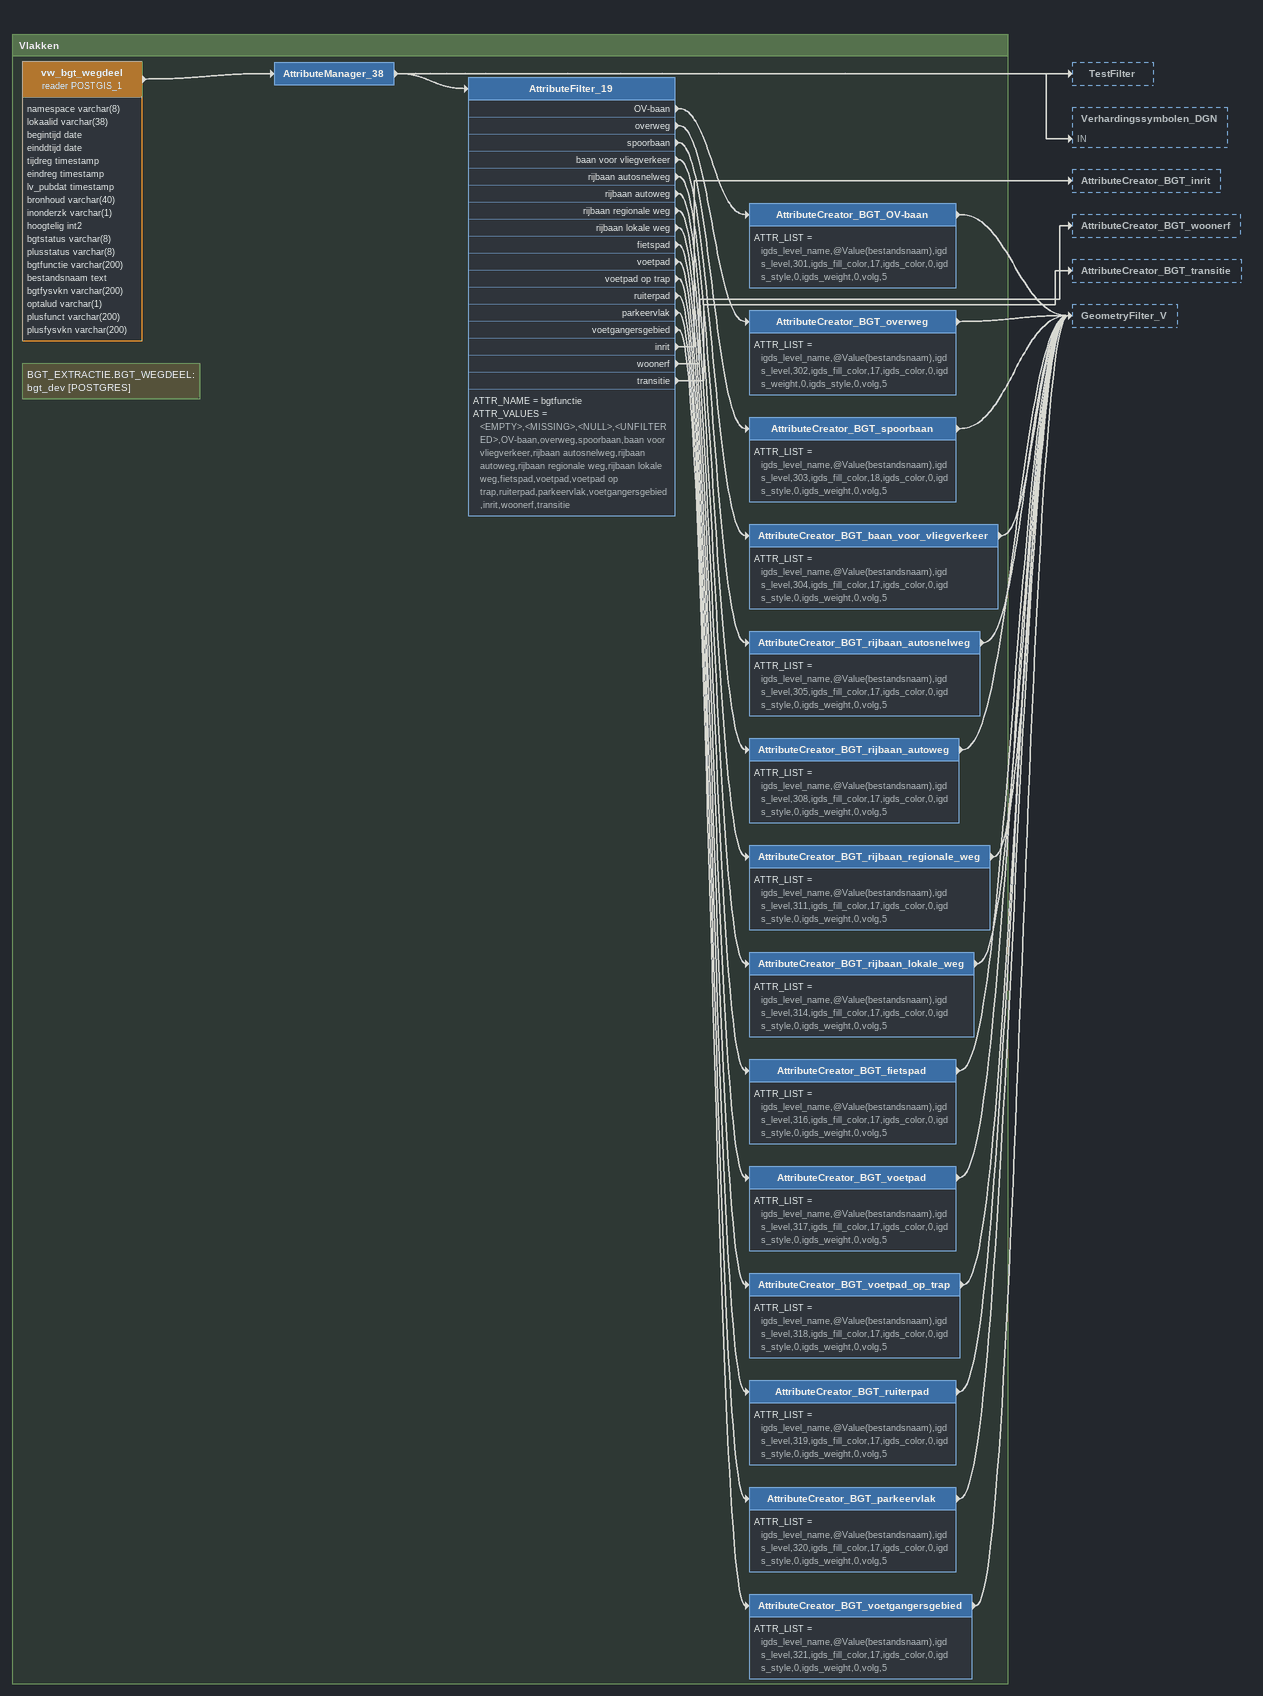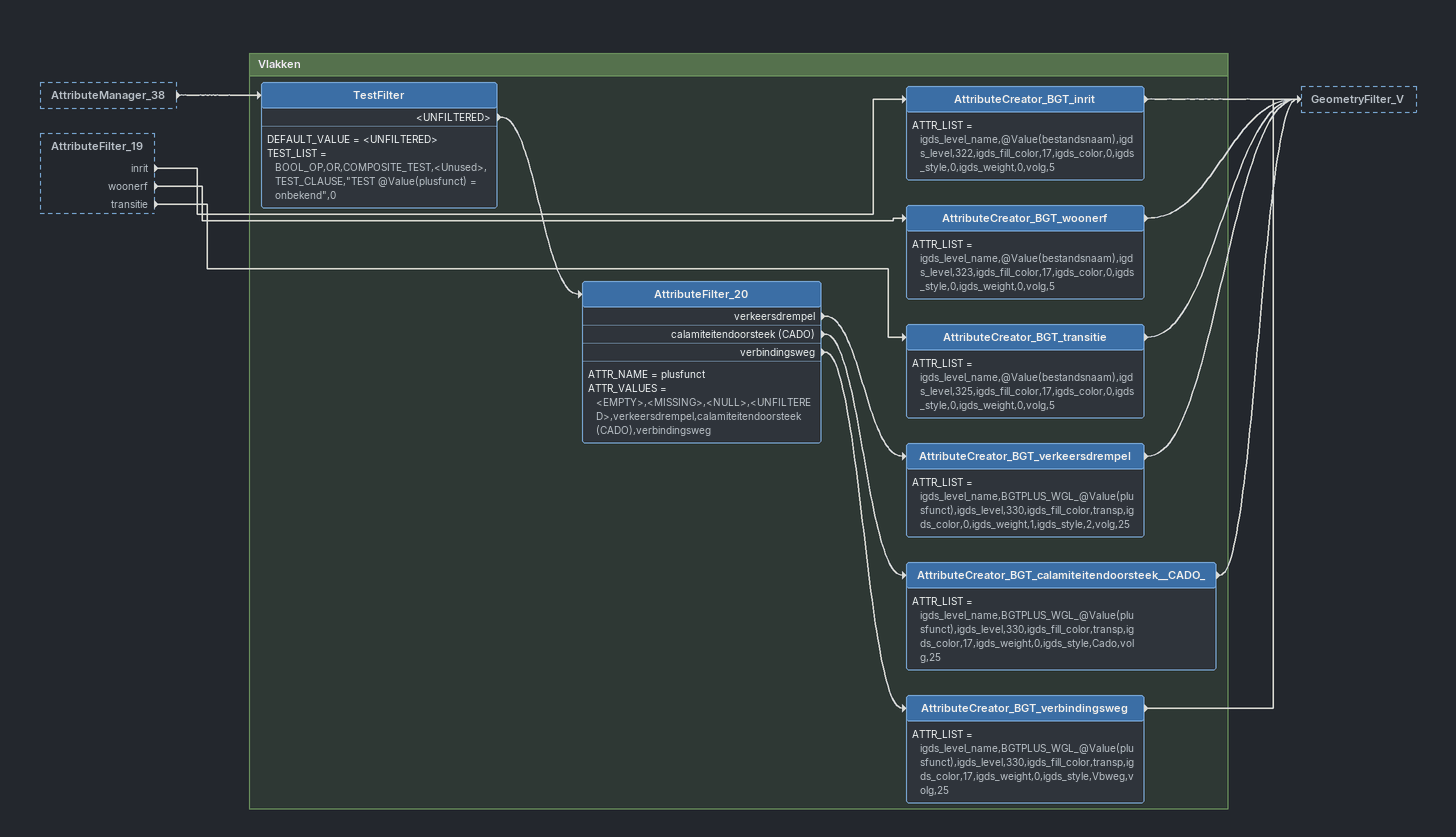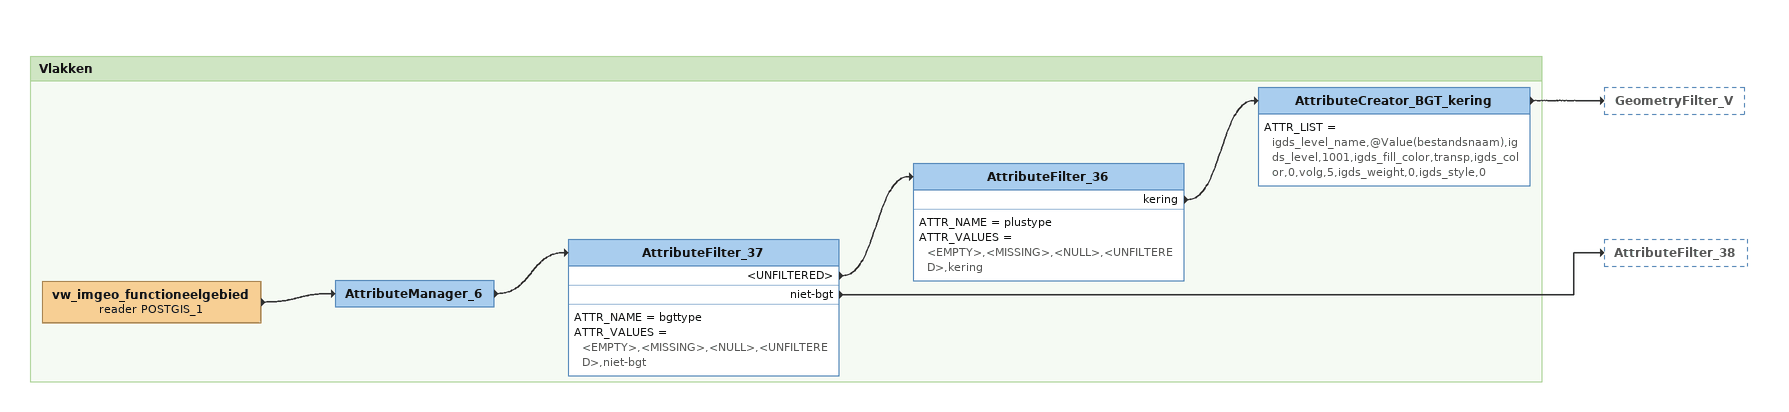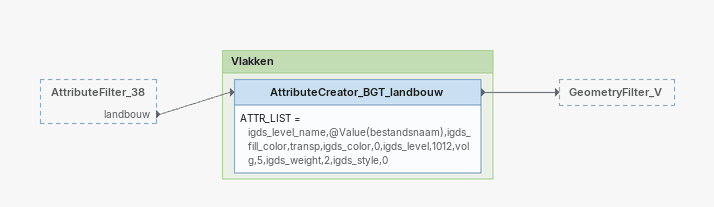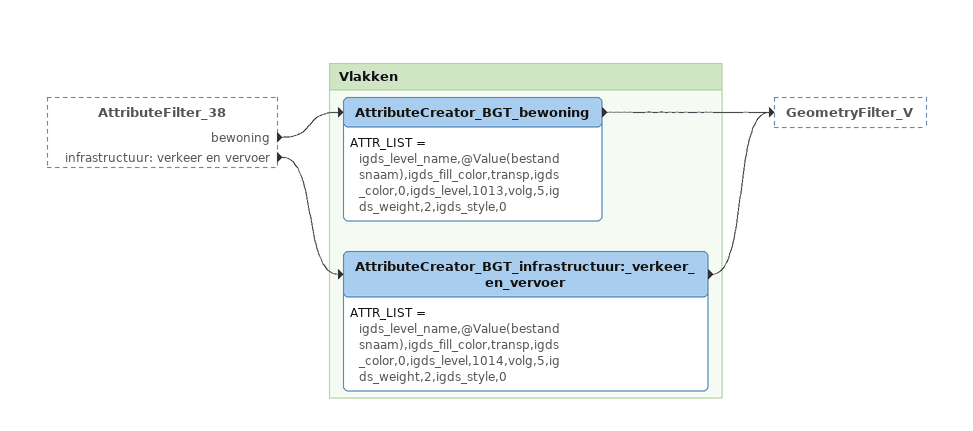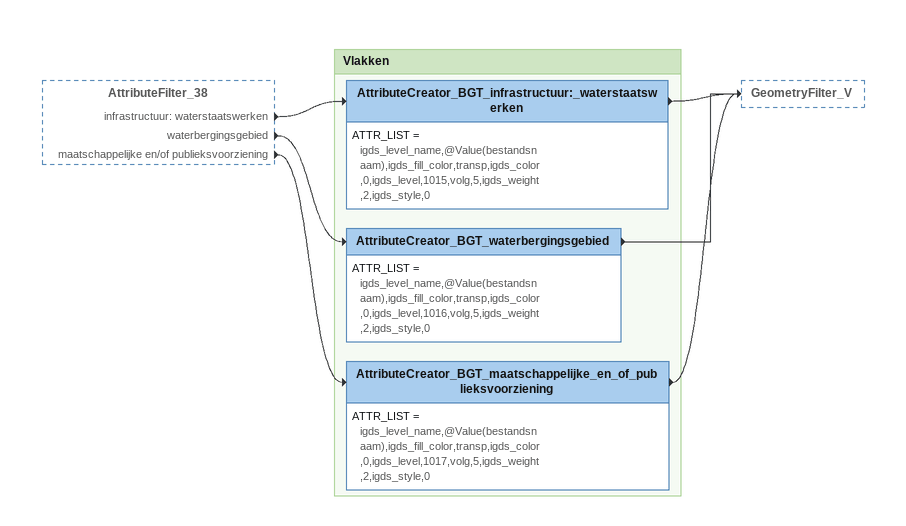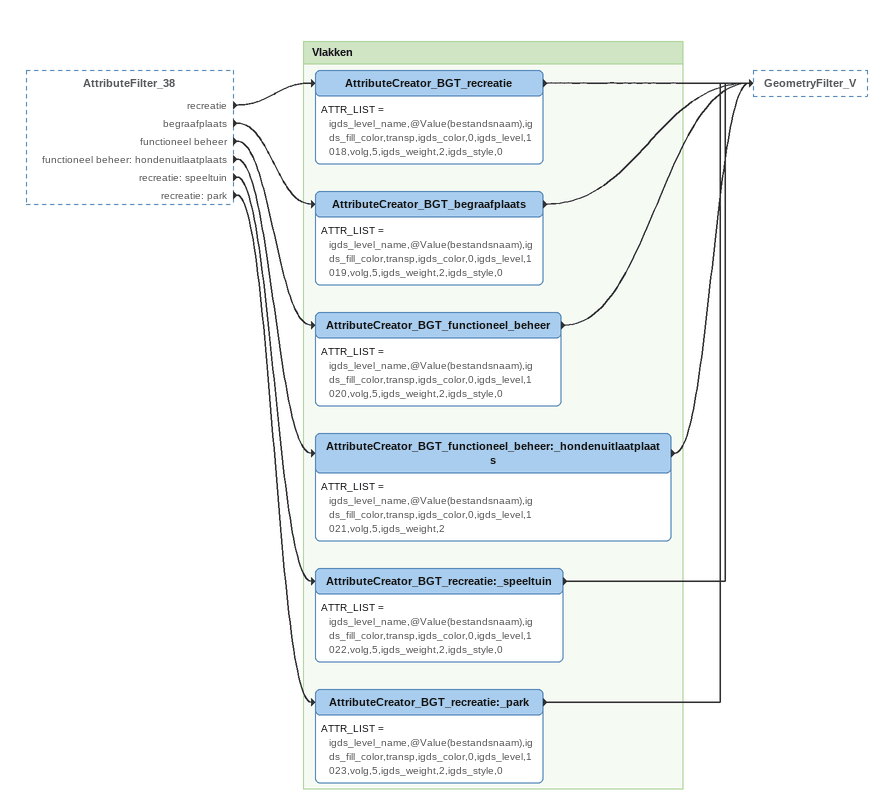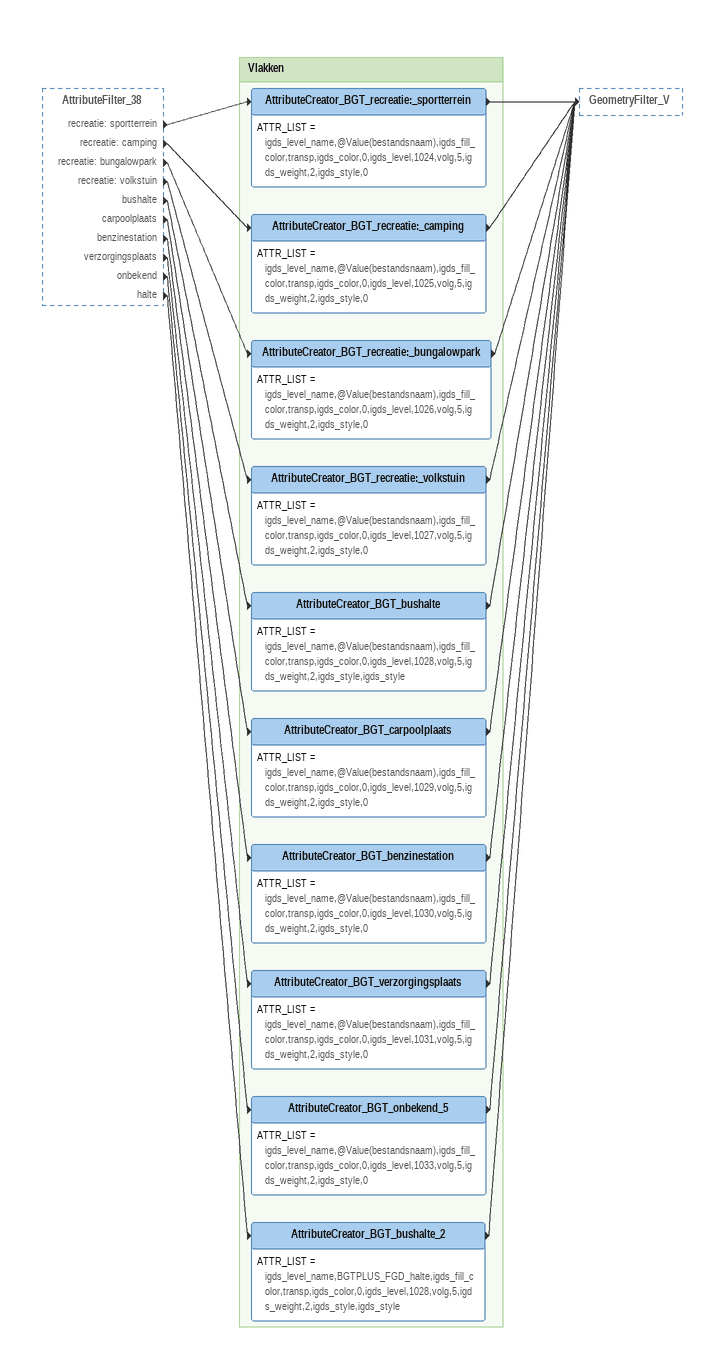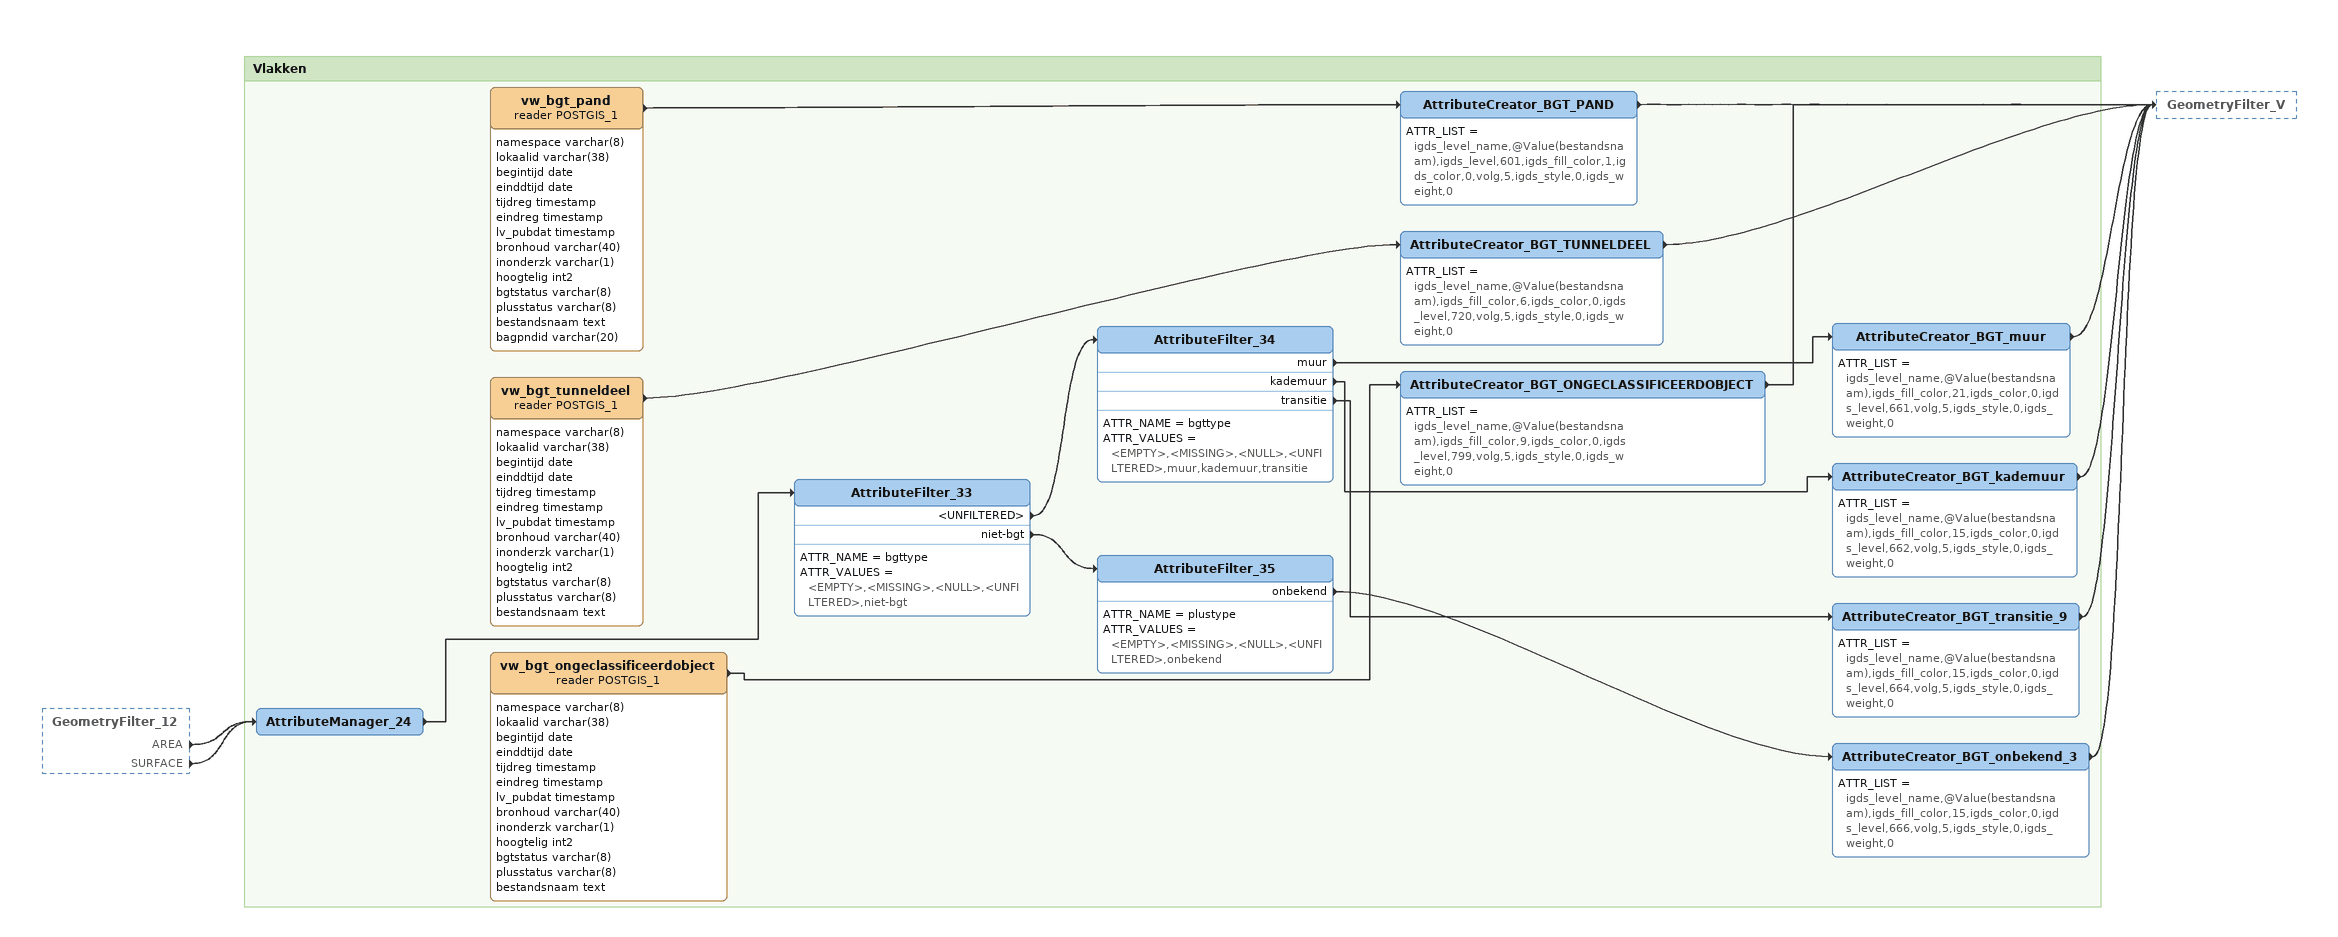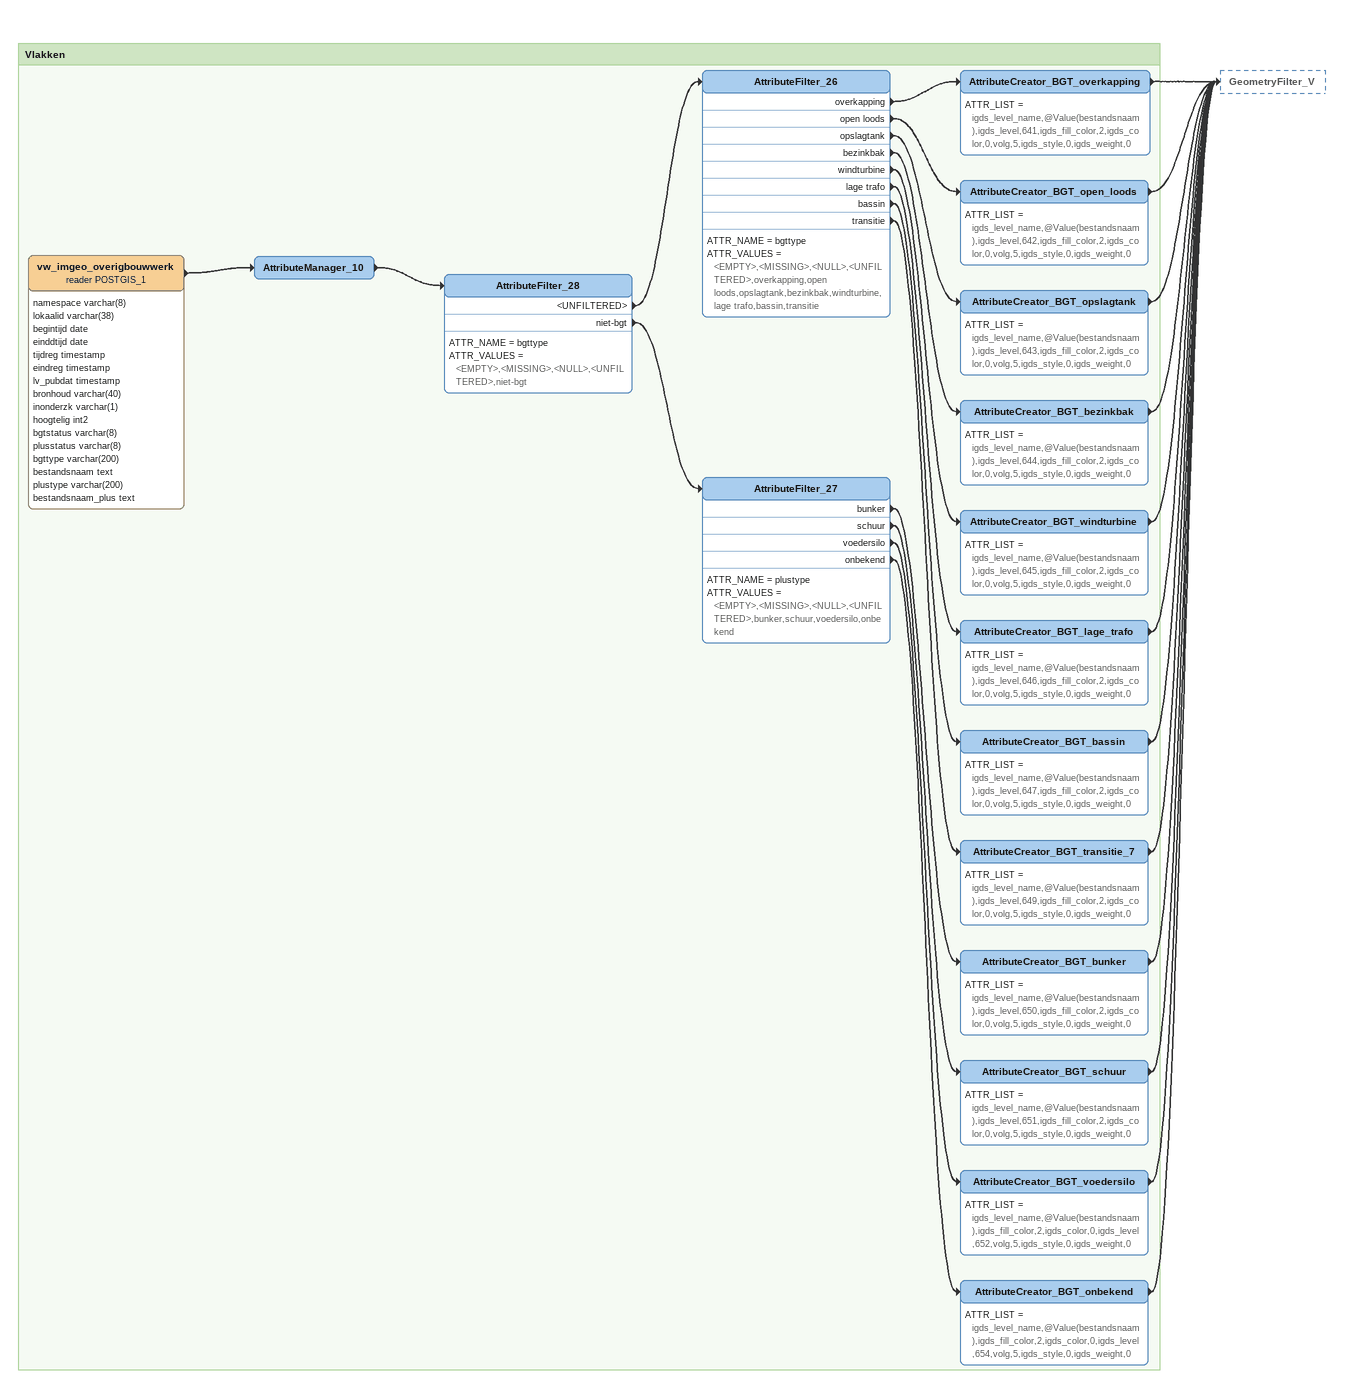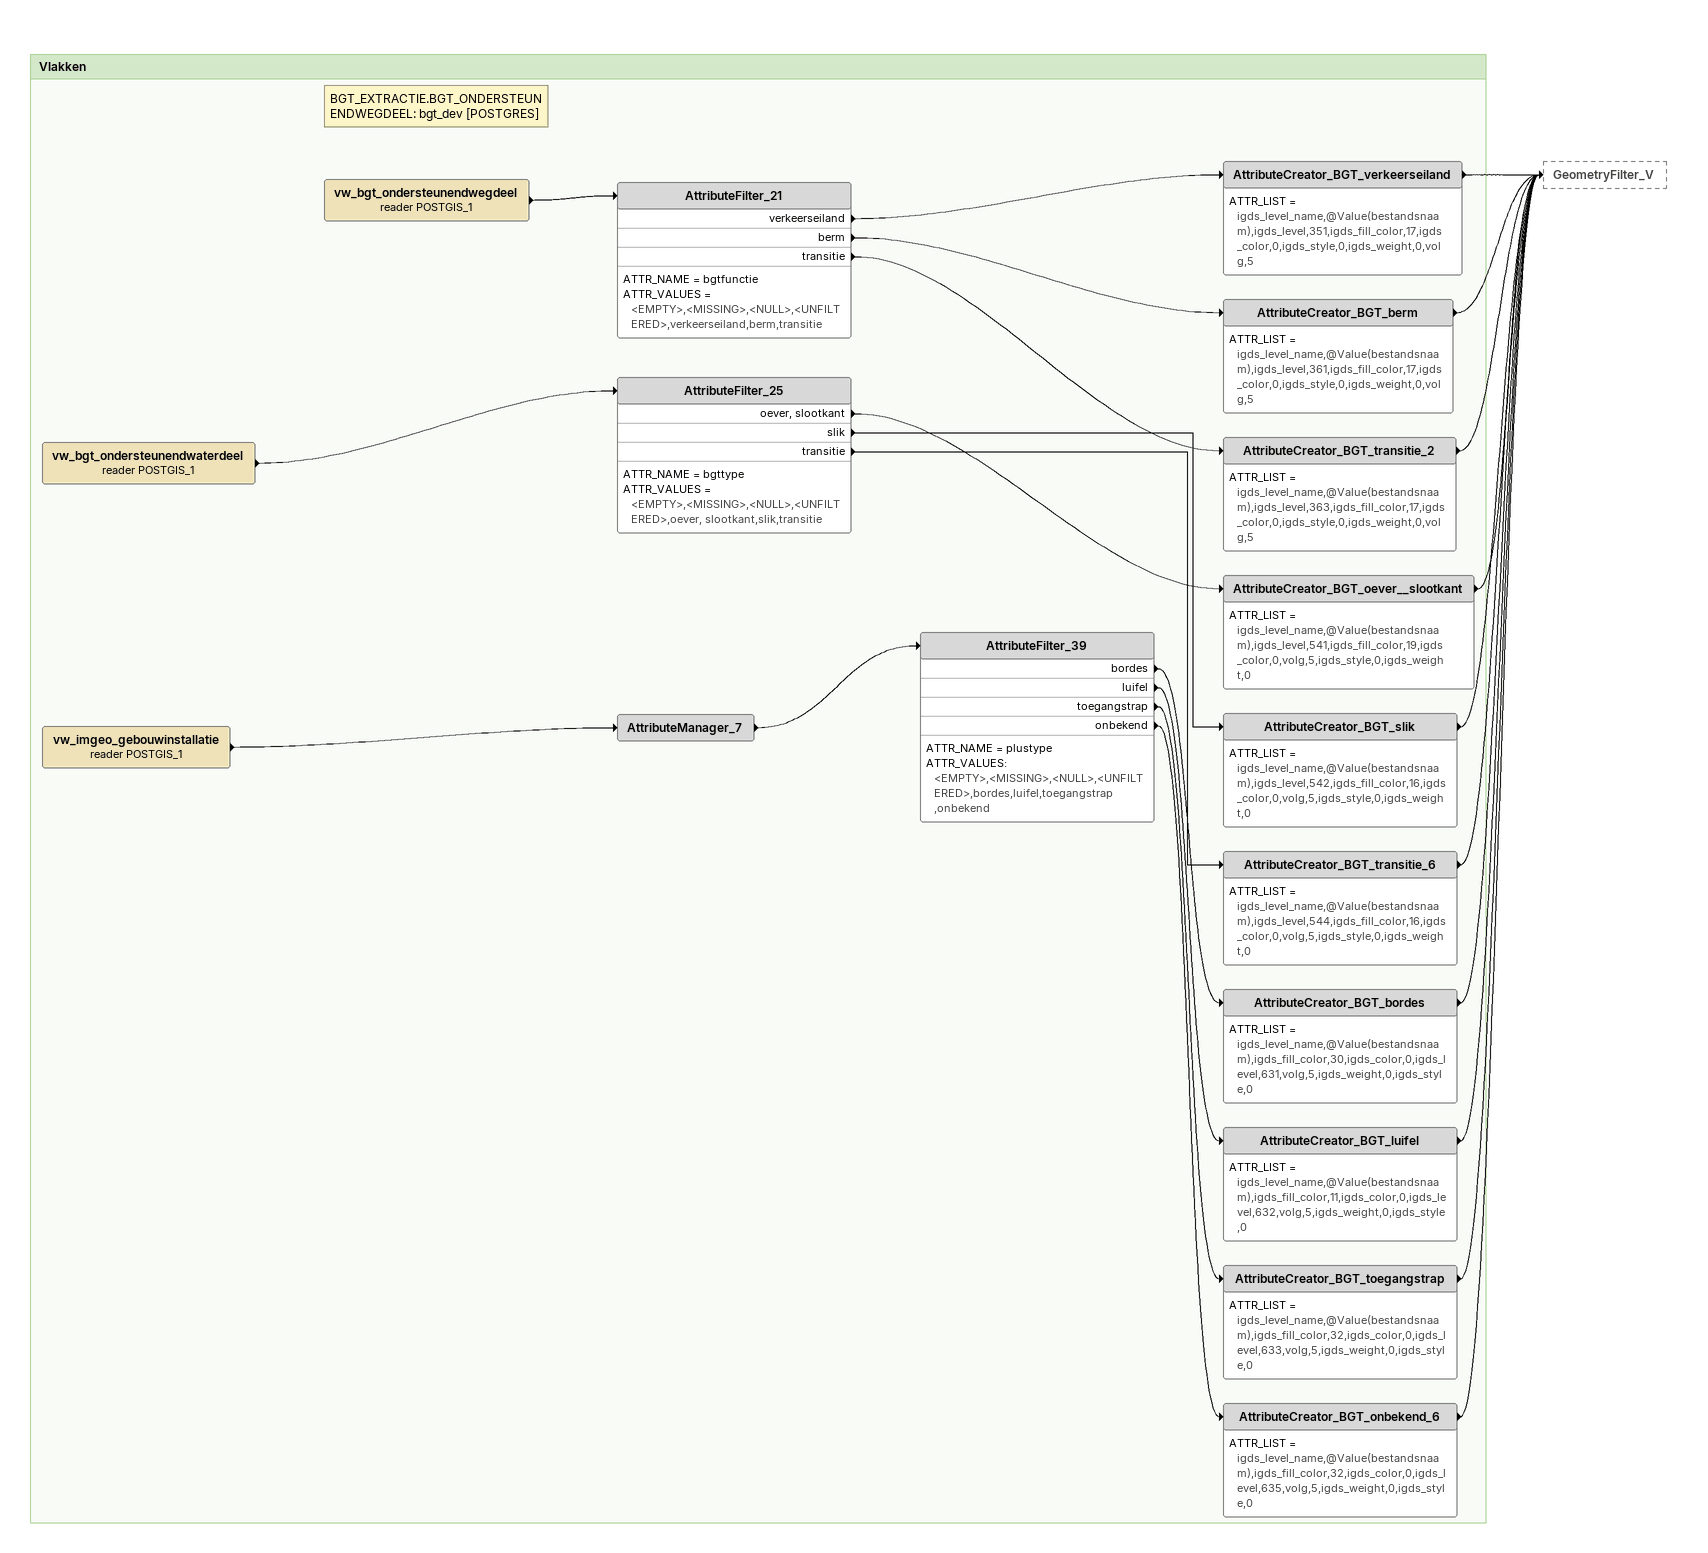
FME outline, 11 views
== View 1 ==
Bookmark: Vlakken
Note: BGT_EXTRACTIE.BGT_WEGDEEL: bgt_dev [POSTGRES]
vw_bgt_wegdeel (reader POSTGIS_1)
    attributes: namespace varchar(8), lokaalid varchar(38), begintijd date, einddtijd date, tijdreg timestamp, eindreg timestamp, lv_pubdat timestamp, bronhoud varchar(40), inonderzk varchar(1), hoogtelig int2, bgtstatus varchar(8), plusstatus varchar(8), bgtfunctie varchar(200), bestandsnaam text, bgtfysvkn varchar(200), optalud varchar(1), plusfunct varchar(200), plusfysvkn varchar(200)
    -> AttributeManager_38
AttributeManager_38
    -> TestFilter
    -> AttributeFilter_19
    -> Verhardingssymbolen_DGN [IN]
AttributeFilter_19
    ATTR_NAME = bgtfunctie
    ATTR_VALUES = <EMPTY>,<MISSING>,<NULL>,<UNFILTERED>,OV-baan,overweg,spoorbaan,baan voor vliegverkeer,rijbaan autosnelweg,rijbaan autoweg,rijbaan regionale weg,rijbaan lokale weg,fietspad,voetpad,voetpad op trap,ruiterpad,parkeervlak,voetgangersgebied,inrit,woonerf,transitie
    OV-baan -> AttributeCreator_BGT_OV-baan
    overweg -> AttributeCreator_BGT_overweg
    spoorbaan -> AttributeCreator_BGT_spoorbaan
    baan voor vliegverkeer -> AttributeCreator_BGT_baan_voor_vliegverkeer
    rijbaan autosnelweg -> AttributeCreator_BGT_rijbaan_autosnelweg
    rijbaan autoweg -> AttributeCreator_BGT_rijbaan_autoweg
    rijbaan regionale weg -> AttributeCreator_BGT_rijbaan_regionale_weg
    rijbaan lokale weg -> AttributeCreator_BGT_rijbaan_lokale_weg
    fietspad -> AttributeCreator_BGT_fietspad
    voetpad -> AttributeCreator_BGT_voetpad
    voetpad op trap -> AttributeCreator_BGT_voetpad_op_trap
    ruiterpad -> AttributeCreator_BGT_ruiterpad
    parkeervlak -> AttributeCreator_BGT_parkeervlak
    voetgangersgebied -> AttributeCreator_BGT_voetgangersgebied
    inrit -> AttributeCreator_BGT_inrit
    woonerf -> AttributeCreator_BGT_woonerf
    transitie -> AttributeCreator_BGT_transitie
AttributeCreator_BGT_OV-baan
    ATTR_LIST = igds_level_name,@Value(bestandsnaam),igds_level,301,igds_fill_color,17,igds_color,0,igds_style,0,igds_weight,0,volg,5
    -> GeometryFilter_V
AttributeCreator_BGT_overweg
    ATTR_LIST = igds_level_name,@Value(bestandsnaam),igds_level,302,igds_fill_color,17,igds_color,0,igds_weight,0,igds_style,0,volg,5
    -> GeometryFilter_V
AttributeCreator_BGT_spoorbaan
    ATTR_LIST = igds_level_name,@Value(bestandsnaam),igds_level,303,igds_fill_color,18,igds_color,0,igds_style,0,igds_weight,0,volg,5
    -> GeometryFilter_V
AttributeCreator_BGT_baan_voor_vliegverkeer
    ATTR_LIST = igds_level_name,@Value(bestandsnaam),igds_level,304,igds_fill_color,17,igds_color,0,igds_style,0,igds_weight,0,volg,5
    -> GeometryFilter_V
AttributeCreator_BGT_rijbaan_autosnelweg
    ATTR_LIST = igds_level_name,@Value(bestandsnaam),igds_level,305,igds_fill_color,17,igds_color,0,igds_style,0,igds_weight,0,volg,5
    -> GeometryFilter_V
AttributeCreator_BGT_rijbaan_autoweg
    ATTR_LIST = igds_level_name,@Value(bestandsnaam),igds_level,308,igds_fill_color,17,igds_color,0,igds_style,0,igds_weight,0,volg,5
    -> GeometryFilter_V
AttributeCreator_BGT_rijbaan_regionale_weg
    ATTR_LIST = igds_level_name,@Value(bestandsnaam),igds_level,311,igds_fill_color,17,igds_color,0,igds_style,0,igds_weight,0,volg,5
    -> GeometryFilter_V
AttributeCreator_BGT_rijbaan_lokale_weg
    ATTR_LIST = igds_level_name,@Value(bestandsnaam),igds_level,314,igds_fill_color,17,igds_color,0,igds_style,0,igds_weight,0,volg,5
    -> GeometryFilter_V
AttributeCreator_BGT_fietspad
    ATTR_LIST = igds_level_name,@Value(bestandsnaam),igds_level,316,igds_fill_color,17,igds_color,0,igds_style,0,igds_weight,0,volg,5
    -> GeometryFilter_V
AttributeCreator_BGT_voetpad
    ATTR_LIST = igds_level_name,@Value(bestandsnaam),igds_level,317,igds_fill_color,17,igds_color,0,igds_style,0,igds_weight,0,volg,5
    -> GeometryFilter_V
AttributeCreator_BGT_voetpad_op_trap
    ATTR_LIST = igds_level_name,@Value(bestandsnaam),igds_level,318,igds_fill_color,17,igds_color,0,igds_style,0,igds_weight,0,volg,5
    -> GeometryFilter_V
AttributeCreator_BGT_ruiterpad
    ATTR_LIST = igds_level_name,@Value(bestandsnaam),igds_level,319,igds_fill_color,17,igds_color,0,igds_style,0,igds_weight,0,volg,5
    -> GeometryFilter_V
AttributeCreator_BGT_parkeervlak
    ATTR_LIST = igds_level_name,@Value(bestandsnaam),igds_level,320,igds_fill_color,17,igds_color,0,igds_style,0,igds_weight,0,volg,5
    -> GeometryFilter_V
AttributeCreator_BGT_voetgangersgebied
    ATTR_LIST = igds_level_name,@Value(bestandsnaam),igds_level,321,igds_fill_color,17,igds_color,0,igds_style,0,igds_weight,0,volg,5
    -> GeometryFilter_V

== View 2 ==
AttributeManager_38 [outside]
    -> TestFilter
AttributeFilter_19 [outside]
    inrit -> AttributeCreator_BGT_inrit
    woonerf -> AttributeCreator_BGT_woonerf
    transitie -> AttributeCreator_BGT_transitie

Bookmark: Vlakken
AttributeCreator_BGT_inrit
    ATTR_LIST = igds_level_name,@Value(bestandsnaam),igds_level,322,igds_fill_color,17,igds_color,0,igds_style,0,igds_weight,0,volg,5
    -> GeometryFilter_V
AttributeCreator_BGT_woonerf
    ATTR_LIST = igds_level_name,@Value(bestandsnaam),igds_level,323,igds_fill_color,17,igds_color,0,igds_style,0,igds_weight,0,volg,5
    -> GeometryFilter_V
AttributeCreator_BGT_transitie
    ATTR_LIST = igds_level_name,@Value(bestandsnaam),igds_level,325,igds_fill_color,17,igds_color,0,igds_style,0,igds_weight,0,volg,5
    -> GeometryFilter_V
TestFilter
    DEFAULT_VALUE = <UNFILTERED>
    TEST_LIST = BOOL_OP,OR,COMPOSITE_TEST,<Unused>,TEST_CLAUSE,"TEST @Value(plusfunct) = onbekend",0
    <UNFILTERED> -> AttributeFilter_20
AttributeFilter_20
    ATTR_NAME = plusfunct
    ATTR_VALUES = <EMPTY>,<MISSING>,<NULL>,<UNFILTERED>,verkeersdrempel,calamiteitendoorsteek (CADO),verbindingsweg
    verkeersdrempel -> AttributeCreator_BGT_verkeersdrempel
    calamiteitendoorsteek (CADO) -> AttributeCreator_BGT_calamiteitendoorsteek__CADO_
    verbindingsweg -> AttributeCreator_BGT_verbindingsweg
AttributeCreator_BGT_verkeersdrempel
    ATTR_LIST = igds_level_name,BGTPLUS_WGL_@Value(plusfunct),igds_level,330,igds_fill_color,transp,igds_color,0,igds_weight,1,igds_style,2,volg,25
    -> GeometryFilter_V
AttributeCreator_BGT_calamiteitendoorsteek__CADO_
    ATTR_LIST = igds_level_name,BGTPLUS_WGL_@Value(plusfunct),igds_level,330,igds_fill_color,transp,igds_color,17,igds_weight,0,igds_style,Cado,volg,25
    -> GeometryFilter_V
AttributeCreator_BGT_verbindingsweg
    ATTR_LIST = igds_level_name,BGTPLUS_WGL_@Value(plusfunct),igds_level,330,igds_fill_color,transp,igds_color,17,igds_weight,0,igds_style,Vbweg,volg,25
    -> GeometryFilter_V

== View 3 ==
Bookmark: Vlakken
vw_imgeo_functioneelgebied (reader POSTGIS_1)
    -> AttributeManager_6
AttributeManager_6
    -> AttributeFilter_37
AttributeFilter_37
    ATTR_NAME = bgttype
    ATTR_VALUES = <EMPTY>,<MISSING>,<NULL>,<UNFILTERED>,niet-bgt
    <UNFILTERED> -> AttributeFilter_36
    niet-bgt -> AttributeFilter_38
AttributeFilter_36
    ATTR_NAME = plustype
    ATTR_VALUES = <EMPTY>,<MISSING>,<NULL>,<UNFILTERED>,kering
    kering -> AttributeCreator_BGT_kering
AttributeCreator_BGT_kering
    ATTR_LIST = igds_level_name,@Value(bestandsnaam),igds_level,1001,igds_fill_color,transp,igds_color,0,volg,5,igds_weight,0,igds_style,0
    -> GeometryFilter_V

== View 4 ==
AttributeFilter_38 [outside]
    landbouw -> AttributeCreator_BGT_landbouw

Bookmark: Vlakken
AttributeCreator_BGT_landbouw
    ATTR_LIST = igds_level_name,@Value(bestandsnaam),igds_fill_color,transp,igds_color,0,igds_level,1012,volg,5,igds_weight,2,igds_style,0
    -> GeometryFilter_V

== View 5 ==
AttributeFilter_38 [outside]
    bewoning -> AttributeCreator_BGT_bewoning
    infrastructuur: verkeer en vervoer -> AttributeCreator_BGT_infrastructuur:_verkeer_en_vervoer

Bookmark: Vlakken
AttributeCreator_BGT_bewoning
    ATTR_LIST = igds_level_name,@Value(bestandsnaam),igds_fill_color,transp,igds_color,0,igds_level,1013,volg,5,igds_weight,2,igds_style,0
    -> GeometryFilter_V
AttributeCreator_BGT_infrastructuur:_verkeer_en_vervoer
    ATTR_LIST = igds_level_name,@Value(bestandsnaam),igds_fill_color,transp,igds_color,0,igds_level,1014,volg,5,igds_weight,2,igds_style,0
    -> GeometryFilter_V

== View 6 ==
AttributeFilter_38 [outside]
    infrastructuur: waterstaatswerken -> AttributeCreator_BGT_infrastructuur:_waterstaatswerken
    waterbergingsgebied -> AttributeCreator_BGT_waterbergingsgebied
    maatschappelijke en/of publieksvoorziening -> AttributeCreator_BGT_maatschappelijke_en_of_publieksvoorziening

Bookmark: Vlakken
AttributeCreator_BGT_infrastructuur:_waterstaatswerken
    ATTR_LIST = igds_level_name,@Value(bestandsnaam),igds_fill_color,transp,igds_color,0,igds_level,1015,volg,5,igds_weight,2,igds_style,0
    -> GeometryFilter_V
AttributeCreator_BGT_waterbergingsgebied
    ATTR_LIST = igds_level_name,@Value(bestandsnaam),igds_fill_color,transp,igds_color,0,igds_level,1016,volg,5,igds_weight,2,igds_style,0
    -> GeometryFilter_V
AttributeCreator_BGT_maatschappelijke_en_of_publieksvoorziening
    ATTR_LIST = igds_level_name,@Value(bestandsnaam),igds_fill_color,transp,igds_color,0,igds_level,1017,volg,5,igds_weight,2,igds_style,0
    -> GeometryFilter_V

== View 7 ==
AttributeFilter_38 [outside]
    recreatie -> AttributeCreator_BGT_recreatie
    begraafplaats -> AttributeCreator_BGT_begraafplaats
    functioneel beheer -> AttributeCreator_BGT_functioneel_beheer
    functioneel beheer: hondenuitlaatplaats -> AttributeCreator_BGT_functioneel_beheer:_hondenuitlaatplaats
    recreatie: speeltuin -> AttributeCreator_BGT_recreatie:_speeltuin
    recreatie: park -> AttributeCreator_BGT_recreatie:_park

Bookmark: Vlakken
AttributeCreator_BGT_recreatie
    ATTR_LIST = igds_level_name,@Value(bestandsnaam),igds_fill_color,transp,igds_color,0,igds_level,1018,volg,5,igds_weight,2,igds_style,0
    -> GeometryFilter_V
AttributeCreator_BGT_begraafplaats
    ATTR_LIST = igds_level_name,@Value(bestandsnaam),igds_fill_color,transp,igds_color,0,igds_level,1019,volg,5,igds_weight,2,igds_style,0
    -> GeometryFilter_V
AttributeCreator_BGT_functioneel_beheer
    ATTR_LIST = igds_level_name,@Value(bestandsnaam),igds_fill_color,transp,igds_color,0,igds_level,1020,volg,5,igds_weight,2,igds_style,0
    -> GeometryFilter_V
AttributeCreator_BGT_functioneel_beheer:_hondenuitlaatplaats
    ATTR_LIST = igds_level_name,@Value(bestandsnaam),igds_fill_color,transp,igds_color,0,igds_level,1021,volg,5,igds_weight,2
    -> GeometryFilter_V
AttributeCreator_BGT_recreatie:_speeltuin
    ATTR_LIST = igds_level_name,@Value(bestandsnaam),igds_fill_color,transp,igds_color,0,igds_level,1022,volg,5,igds_weight,2,igds_style,0
    -> GeometryFilter_V
AttributeCreator_BGT_recreatie:_park
    ATTR_LIST = igds_level_name,@Value(bestandsnaam),igds_fill_color,transp,igds_color,0,igds_level,1023,volg,5,igds_weight,2,igds_style,0
    -> GeometryFilter_V

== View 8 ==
AttributeFilter_38 [outside]
    recreatie: sportterrein -> AttributeCreator_BGT_recreatie:_sportterrein
    recreatie: camping -> AttributeCreator_BGT_recreatie:_camping
    recreatie: bungalowpark -> AttributeCreator_BGT_recreatie:_bungalowpark
    recreatie: volkstuin -> AttributeCreator_BGT_recreatie:_volkstuin
    bushalte -> AttributeCreator_BGT_bushalte
    carpoolplaats -> AttributeCreator_BGT_carpoolplaats
    benzinestation -> AttributeCreator_BGT_benzinestation
    verzorgingsplaats -> AttributeCreator_BGT_verzorgingsplaats
    onbekend -> AttributeCreator_BGT_onbekend_5
    halte -> AttributeCreator_BGT_bushalte_2

Bookmark: Vlakken
AttributeCreator_BGT_recreatie:_sportterrein
    ATTR_LIST = igds_level_name,@Value(bestandsnaam),igds_fill_color,transp,igds_color,0,igds_level,1024,volg,5,igds_weight,2,igds_style,0
    -> GeometryFilter_V
AttributeCreator_BGT_recreatie:_camping
    ATTR_LIST = igds_level_name,@Value(bestandsnaam),igds_fill_color,transp,igds_color,0,igds_level,1025,volg,5,igds_weight,2,igds_style,0
    -> GeometryFilter_V
AttributeCreator_BGT_recreatie:_bungalowpark
    ATTR_LIST = igds_level_name,@Value(bestandsnaam),igds_fill_color,transp,igds_color,0,igds_level,1026,volg,5,igds_weight,2,igds_style,0
    -> GeometryFilter_V
AttributeCreator_BGT_recreatie:_volkstuin
    ATTR_LIST = igds_level_name,@Value(bestandsnaam),igds_fill_color,transp,igds_color,0,igds_level,1027,volg,5,igds_weight,2,igds_style,0
    -> GeometryFilter_V
AttributeCreator_BGT_bushalte
    ATTR_LIST = igds_level_name,@Value(bestandsnaam),igds_fill_color,transp,igds_color,0,igds_level,1028,volg,5,igds_weight,2,igds_style,igds_style
    -> GeometryFilter_V
AttributeCreator_BGT_carpoolplaats
    ATTR_LIST = igds_level_name,@Value(bestandsnaam),igds_fill_color,transp,igds_color,0,igds_level,1029,volg,5,igds_weight,2,igds_style,0
    -> GeometryFilter_V
AttributeCreator_BGT_benzinestation
    ATTR_LIST = igds_level_name,@Value(bestandsnaam),igds_fill_color,transp,igds_color,0,igds_level,1030,volg,5,igds_weight,2,igds_style,0
    -> GeometryFilter_V
AttributeCreator_BGT_verzorgingsplaats
    ATTR_LIST = igds_level_name,@Value(bestandsnaam),igds_fill_color,transp,igds_color,0,igds_level,1031,volg,5,igds_weight,2,igds_style,0
    -> GeometryFilter_V
AttributeCreator_BGT_onbekend_5
    ATTR_LIST = igds_level_name,@Value(bestandsnaam),igds_fill_color,transp,igds_color,0,igds_level,1033,volg,5,igds_weight,2,igds_style,0
    -> GeometryFilter_V
AttributeCreator_BGT_bushalte_2
    ATTR_LIST = igds_level_name,BGTPLUS_FGD_halte,igds_fill_color,transp,igds_color,0,igds_level,1028,volg,5,igds_weight,2,igds_style,igds_style
    -> GeometryFilter_V

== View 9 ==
GeometryFilter_12 [outside]
    AREA -> AttributeManager_24
    SURFACE -> AttributeManager_24

Bookmark: Vlakken
AttributeManager_24
    -> AttributeFilter_33
AttributeFilter_33
    ATTR_NAME = bgttype
    ATTR_VALUES = <EMPTY>,<MISSING>,<NULL>,<UNFILTERED>,niet-bgt
    <UNFILTERED> -> AttributeFilter_34
    niet-bgt -> AttributeFilter_35
AttributeFilter_34
    ATTR_NAME = bgttype
    ATTR_VALUES = <EMPTY>,<MISSING>,<NULL>,<UNFILTERED>,muur,kademuur,transitie
    muur -> AttributeCreator_BGT_muur
    kademuur -> AttributeCreator_BGT_kademuur
    transitie -> AttributeCreator_BGT_transitie_9
AttributeCreator_BGT_muur
    ATTR_LIST = igds_level_name,@Value(bestandsnaam),igds_fill_color,21,igds_color,0,igds_level,661,volg,5,igds_style,0,igds_weight,0
    -> GeometryFilter_V
AttributeCreator_BGT_kademuur
    ATTR_LIST = igds_level_name,@Value(bestandsnaam),igds_fill_color,15,igds_color,0,igds_level,662,volg,5,igds_style,0,igds_weight,0
    -> GeometryFilter_V
AttributeCreator_BGT_transitie_9
    ATTR_LIST = igds_level_name,@Value(bestandsnaam),igds_fill_color,15,igds_color,0,igds_level,664,volg,5,igds_style,0,igds_weight,0
    -> GeometryFilter_V
AttributeFilter_35
    ATTR_NAME = plustype
    ATTR_VALUES = <EMPTY>,<MISSING>,<NULL>,<UNFILTERED>,onbekend
    onbekend -> AttributeCreator_BGT_onbekend_3
AttributeCreator_BGT_onbekend_3
    ATTR_LIST = igds_level_name,@Value(bestandsnaam),igds_fill_color,15,igds_color,0,igds_level,666,volg,5,igds_style,0,igds_weight,0
    -> GeometryFilter_V
vw_bgt_tunneldeel (reader POSTGIS_1)
    attributes: namespace varchar(8), lokaalid varchar(38), begintijd date, einddtijd date, tijdreg timestamp, eindreg timestamp, lv_pubdat timestamp, bronhoud varchar(40), inonderzk varchar(1), hoogtelig int2, bgtstatus varchar(8), plusstatus varchar(8), bestandsnaam text
    -> AttributeCreator_BGT_TUNNELDEEL
AttributeCreator_BGT_TUNNELDEEL
    ATTR_LIST = igds_level_name,@Value(bestandsnaam),igds_fill_color,6,igds_color,0,igds_level,720,volg,5,igds_style,0,igds_weight,0
    -> GeometryFilter_V
vw_bgt_ongeclassificeerdobject (reader POSTGIS_1)
    attributes: namespace varchar(8), lokaalid varchar(38), begintijd date, einddtijd date, tijdreg timestamp, eindreg timestamp, lv_pubdat timestamp, bronhoud varchar(40), inonderzk varchar(1), hoogtelig int2, bgtstatus varchar(8), plusstatus varchar(8), bestandsnaam text
    -> AttributeCreator_BGT_ONGECLASSIFICEERDOBJECT
AttributeCreator_BGT_ONGECLASSIFICEERDOBJECT
    ATTR_LIST = igds_level_name,@Value(bestandsnaam),igds_fill_color,9,igds_color,0,igds_level,799,volg,5,igds_style,0,igds_weight,0
    -> GeometryFilter_V
vw_bgt_pand (reader POSTGIS_1)
    attributes: namespace varchar(8), lokaalid varchar(38), begintijd date, einddtijd date, tijdreg timestamp, eindreg timestamp, lv_pubdat timestamp, bronhoud varchar(40), inonderzk varchar(1), hoogtelig int2, bgtstatus varchar(8), plusstatus varchar(8), bestandsnaam text, bagpndid varchar(20)
    -> AttributeCreator_BGT_PAND
AttributeCreator_BGT_PAND
    ATTR_LIST = igds_level_name,@Value(bestandsnaam),igds_level,601,igds_fill_color,1,igds_color,0,volg,5,igds_style,0,igds_weight,0
    -> GeometryFilter_V

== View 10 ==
Bookmark: Vlakken
vw_imgeo_overigbouwwerk (reader POSTGIS_1)
    attributes: namespace varchar(8), lokaalid varchar(38), begintijd date, einddtijd date, tijdreg timestamp, eindreg timestamp, lv_pubdat timestamp, bronhoud varchar(40), inonderzk varchar(1), hoogtelig int2, bgtstatus varchar(8), plusstatus varchar(8), bgttype varchar(200), bestandsnaam text, plustype varchar(200), bestandsnaam_plus text
    -> AttributeManager_10
AttributeManager_10
    -> AttributeFilter_28
AttributeFilter_28
    ATTR_NAME = bgttype
    ATTR_VALUES = <EMPTY>,<MISSING>,<NULL>,<UNFILTERED>,niet-bgt
    <UNFILTERED> -> AttributeFilter_26
    niet-bgt -> AttributeFilter_27
AttributeFilter_26
    ATTR_NAME = bgttype
    ATTR_VALUES = <EMPTY>,<MISSING>,<NULL>,<UNFILTERED>,overkapping,open loods,opslagtank,bezinkbak,windturbine,lage trafo,bassin,transitie
    overkapping -> AttributeCreator_BGT_overkapping
    open loods -> AttributeCreator_BGT_open_loods
    opslagtank -> AttributeCreator_BGT_opslagtank
    bezinkbak -> AttributeCreator_BGT_bezinkbak
    windturbine -> AttributeCreator_BGT_windturbine
    lage trafo -> AttributeCreator_BGT_lage_trafo
    bassin -> AttributeCreator_BGT_bassin
    transitie -> AttributeCreator_BGT_transitie_7
AttributeCreator_BGT_overkapping
    ATTR_LIST = igds_level_name,@Value(bestandsnaam),igds_level,641,igds_fill_color,2,igds_color,0,volg,5,igds_style,0,igds_weight,0
    -> GeometryFilter_V
AttributeCreator_BGT_open_loods
    ATTR_LIST = igds_level_name,@Value(bestandsnaam),igds_level,642,igds_fill_color,2,igds_color,0,volg,5,igds_style,0,igds_weight,0
    -> GeometryFilter_V
AttributeCreator_BGT_opslagtank
    ATTR_LIST = igds_level_name,@Value(bestandsnaam),igds_level,643,igds_fill_color,2,igds_color,0,volg,5,igds_style,0,igds_weight,0
    -> GeometryFilter_V
AttributeCreator_BGT_bezinkbak
    ATTR_LIST = igds_level_name,@Value(bestandsnaam),igds_level,644,igds_fill_color,2,igds_color,0,volg,5,igds_style,0,igds_weight,0
    -> GeometryFilter_V
AttributeCreator_BGT_windturbine
    ATTR_LIST = igds_level_name,@Value(bestandsnaam),igds_level,645,igds_fill_color,2,igds_color,0,volg,5,igds_style,0,igds_weight,0
    -> GeometryFilter_V
AttributeCreator_BGT_lage_trafo
    ATTR_LIST = igds_level_name,@Value(bestandsnaam),igds_level,646,igds_fill_color,2,igds_color,0,volg,5,igds_style,0,igds_weight,0
    -> GeometryFilter_V
AttributeCreator_BGT_bassin
    ATTR_LIST = igds_level_name,@Value(bestandsnaam),igds_level,647,igds_fill_color,2,igds_color,0,volg,5,igds_style,0,igds_weight,0
    -> GeometryFilter_V
AttributeCreator_BGT_transitie_7
    ATTR_LIST = igds_level_name,@Value(bestandsnaam),igds_level,649,igds_fill_color,2,igds_color,0,volg,5,igds_style,0,igds_weight,0
    -> GeometryFilter_V
AttributeFilter_27
    ATTR_NAME = plustype
    ATTR_VALUES = <EMPTY>,<MISSING>,<NULL>,<UNFILTERED>,bunker,schuur,voedersilo,onbekend
    bunker -> AttributeCreator_BGT_bunker
    schuur -> AttributeCreator_BGT_schuur
    voedersilo -> AttributeCreator_BGT_voedersilo
    onbekend -> AttributeCreator_BGT_onbekend
AttributeCreator_BGT_bunker
    ATTR_LIST = igds_level_name,@Value(bestandsnaam),igds_level,650,igds_fill_color,2,igds_color,0,volg,5,igds_style,0,igds_weight,0
    -> GeometryFilter_V
AttributeCreator_BGT_schuur
    ATTR_LIST = igds_level_name,@Value(bestandsnaam),igds_level,651,igds_fill_color,2,igds_color,0,volg,5,igds_style,0,igds_weight,0
    -> GeometryFilter_V
AttributeCreator_BGT_voedersilo
    ATTR_LIST = igds_level_name,@Value(bestandsnaam),igds_fill_color,2,igds_color,0,igds_level,652,volg,5,igds_style,0,igds_weight,0
    -> GeometryFilter_V
AttributeCreator_BGT_onbekend
    ATTR_LIST = igds_level_name,@Value(bestandsnaam),igds_fill_color,2,igds_color,0,igds_level,654,volg,5,igds_style,0,igds_weight,0
    -> GeometryFilter_V

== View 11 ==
Bookmark: Vlakken
vw_imgeo_gebouwinstallatie (reader POSTGIS_1)
    -> AttributeManager_7
AttributeManager_7
    -> AttributeFilter_39
AttributeFilter_39
    ATTR_NAME = plustype
    ATTR_VALUES:
      <EMPTY>,<MISSING>,<NULL>,<UNFILTERED>,bordes,luifel,toegangstrap
      ,onbekend
    bordes -> AttributeCreator_BGT_bordes
    luifel -> AttributeCreator_BGT_luifel
    toegangstrap -> AttributeCreator_BGT_toegangstrap
    onbekend -> AttributeCreator_BGT_onbekend_6
AttributeCreator_BGT_bordes
    ATTR_LIST = igds_level_name,@Value(bestandsnaam),igds_fill_color,30,igds_color,0,igds_level,631,volg,5,igds_weight,0,igds_style,0
    -> GeometryFilter_V
AttributeCreator_BGT_luifel
    ATTR_LIST = igds_level_name,@Value(bestandsnaam),igds_fill_color,11,igds_color,0,igds_level,632,volg,5,igds_weight,0,igds_style,0
    -> GeometryFilter_V
AttributeCreator_BGT_toegangstrap
    ATTR_LIST = igds_level_name,@Value(bestandsnaam),igds_fill_color,32,igds_color,0,igds_level,633,volg,5,igds_weight,0,igds_style,0
    -> GeometryFilter_V
AttributeCreator_BGT_onbekend_6
    ATTR_LIST = igds_level_name,@Value(bestandsnaam),igds_fill_color,32,igds_color,0,igds_level,635,volg,5,igds_weight,0,igds_style,0
    -> GeometryFilter_V
vw_bgt_ondersteunendwaterdeel (reader POSTGIS_1)
    -> AttributeFilter_25
AttributeFilter_25
    ATTR_NAME = bgttype
    ATTR_VALUES = <EMPTY>,<MISSING>,<NULL>,<UNFILTERED>,oever, slootkant,slik,transitie
    oever, slootkant -> AttributeCreator_BGT_oever__slootkant
    slik -> AttributeCreator_BGT_slik
    transitie -> AttributeCreator_BGT_transitie_6
AttributeCreator_BGT_oever__slootkant
    ATTR_LIST = igds_level_name,@Value(bestandsnaam),igds_level,541,igds_fill_color,19,igds_color,0,volg,5,igds_style,0,igds_weight,0
    -> GeometryFilter_V
AttributeCreator_BGT_slik
    ATTR_LIST = igds_level_name,@Value(bestandsnaam),igds_level,542,igds_fill_color,16,igds_color,0,volg,5,igds_style,0,igds_weight,0
    -> GeometryFilter_V
AttributeCreator_BGT_transitie_6
    ATTR_LIST = igds_level_name,@Value(bestandsnaam),igds_level,544,igds_fill_color,16,igds_color,0,volg,5,igds_style,0,igds_weight,0
    -> GeometryFilter_V
Note: BGT_EXTRACTIE.BGT_ONDERSTEUNENDWEGDEEL: bgt_dev [POSTGRES]
vw_bgt_ondersteunendwegdeel (reader POSTGIS_1)
    -> AttributeFilter_21
AttributeFilter_21
    ATTR_NAME = bgtfunctie
    ATTR_VALUES = <EMPTY>,<MISSING>,<NULL>,<UNFILTERED>,verkeerseiland,berm,transitie
    verkeerseiland -> AttributeCreator_BGT_verkeerseiland
    berm -> AttributeCreator_BGT_berm
    transitie -> AttributeCreator_BGT_transitie_2
AttributeCreator_BGT_verkeerseiland
    ATTR_LIST = igds_level_name,@Value(bestandsnaam),igds_level,351,igds_fill_color,17,igds_color,0,igds_style,0,igds_weight,0,volg,5
    -> GeometryFilter_V
AttributeCreator_BGT_berm
    ATTR_LIST = igds_level_name,@Value(bestandsnaam),igds_level,361,igds_fill_color,17,igds_color,0,igds_style,0,igds_weight,0,volg,5
    -> GeometryFilter_V
AttributeCreator_BGT_transitie_2
    ATTR_LIST = igds_level_name,@Value(bestandsnaam),igds_level,363,igds_fill_color,17,igds_color,0,igds_style,0,igds_weight,0,volg,5
    -> GeometryFilter_V
